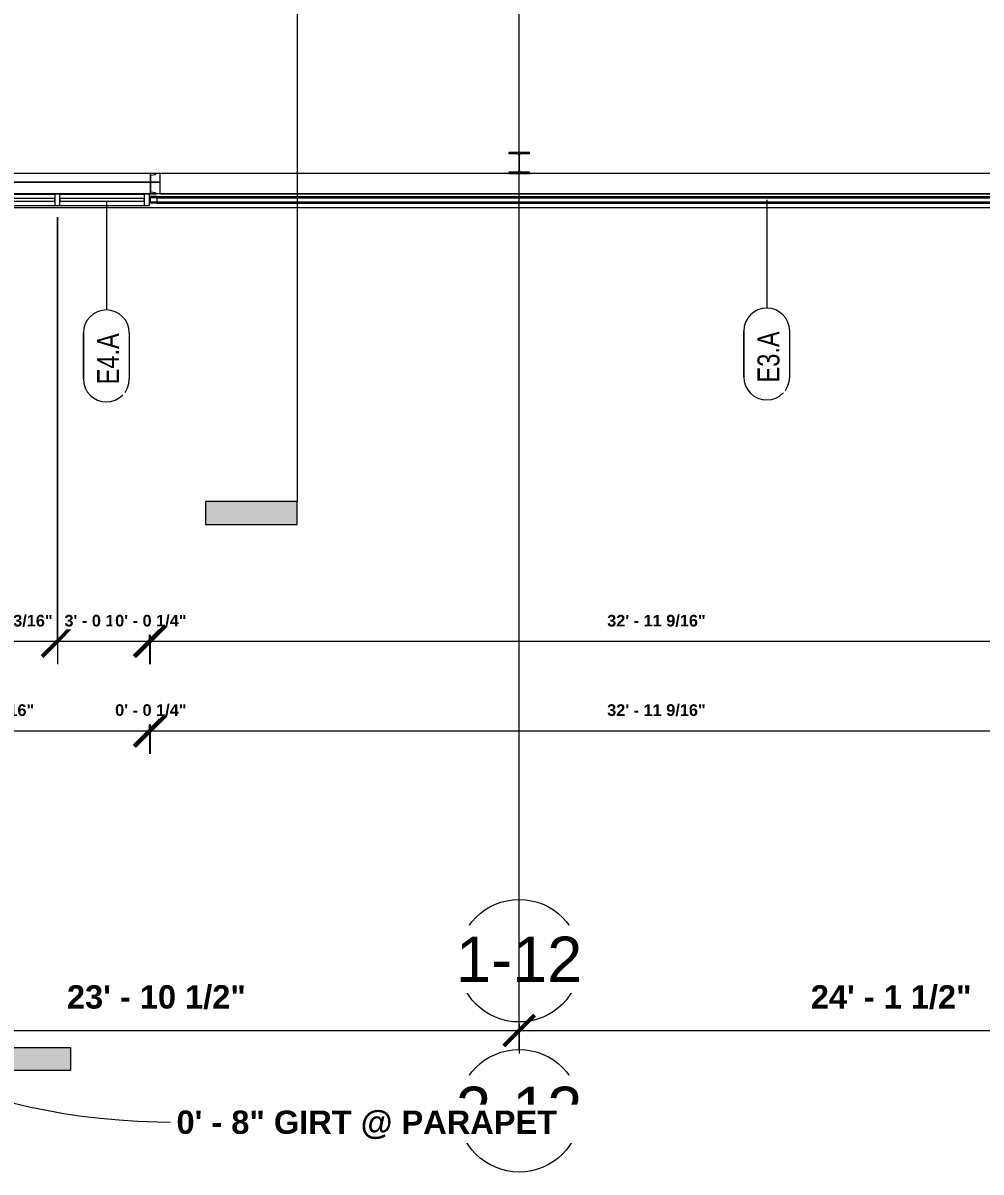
# Model space of a CAD drawing. Header units: inches. Extents: x 21568 to 24810, y -23559 to -20467.
# Drawn here: x 22891.5 to 23266.8, y -23178.6 to -22728.4 of the extents above; entities that cross this region are included whole.
import ezdxf

# ---------------------------------------------------------------- set-up
doc = ezdxf.new("R2010")
doc.units = ezdxf.units.IN
doc.header["$MEASUREMENT"] = 0
doc.linetypes.add('Grid Line 1_2_', pattern=[0.875, 0.5, -0.125, 0.125, -0.125])
for name, color, linetype, lineweight in [('A-ANNO-DIMS', 211, 'Continuous', 9), ('A-ANNO-DIMS-96', 211, 'Continuous', 9), ('A-FLOR', 192, 'Continuous', 20), ('A-GLAZ-CURT', 52, 'Continuous', 20), ('A-GLAZ-CWMG', 51, 'Continuous', 20), ('A-WALL', 113, 'Continuous', 20), ('A-WALL-IDEN', 211, 'Continuous', 9), ('C-TOPO', 7, 'Continuous', 20), ('G-ANNO-SYMB', 111, 'Continuous', 9), ('L-SITE-WALL', 31, 'Continuous', 20), ('S-BEAM', 12, 'Continuous', 20), ('S-COLS', 52, 'Continuous', 20), ('S-GRID', 1, 'Continuous', 9), ('S-GRID-IDEN', 1, 'Continuous', 9)]:
    doc.layers.add(name, color=color, linetype=linetype, lineweight=lineweight)
doc.styles.add('Arial', font='arial.ttf', dxfattribs={"height": 17.703593})
doc.styles.add('Arial_B', font='arialbd.ttf', dxfattribs={"height": 9.132806})
doc.styles.add('Arial_B_1', font='arialbd.ttf', dxfattribs={"height": 4.566403})
doc.styles.add('Century Gothic_1', font='GOTHIC.TTF', dxfattribs={"width": 0.8, "height": 8.622671})
doc.dimstyles.new('OD_Dimension_-_1_16__Tol_', dxfattribs={"dimscale": 12, "dimtxt": 9, "dimasz": 1, "dimexe": 0.75, "dimexo": 0.5, "dimgap": 0.5, "dimtad": 1, "dimdec": 4, "dimrnd": 0.0625, "dimzin": 1, "dimdsep": 46, "dimlunit": 4, "dimtxsty": 'Arial_B', "dimblk1": 'OBLIQUE', "dimblk2": 'OBLIQUE', "dimsah": 1, "dimcen": 0.09, "dimdle": 0.75, "dimazin": 0, "dimtfac": 1, "dimtdec": 4, "dimtix": 1, "dimtmove": 1, "dimatfit": 3, "dimfxl": 1, "dimtvp": 1, "dimtfill": 1, "dimfrac": 2, "dimtolj": 1, "dimtzin": 0, "dimlwd": 13, "dimlwe": 13, "dimarcsym": 2})
doc.dimstyles.new('OD_Dimension_-_1_16__Tol__1', dxfattribs={"dimscale": 12, "dimtxt": 9, "dimasz": 1, "dimexe": 0.75, "dimexo": 0.5, "dimgap": 0.5, "dimtad": 1, "dimdec": 4, "dimrnd": 0.0625, "dimzin": 1, "dimdsep": 46, "dimlunit": 4, "dimtxsty": 'Arial_B', "dimblk1": 'OBLIQUE', "dimblk2": 'OBLIQUE', "dimsah": 1, "dimcen": 0.09, "dimdle": 0.75, "dimazin": 0, "dimtfac": 1, "dimtdec": 4, "dimtix": 1, "dimtmove": 0, "dimatfit": 3, "dimfxl": 1, "dimtvp": 1, "dimtfill": 1, "dimfrac": 2, "dimtolj": 1, "dimtzin": 0, "dimlwd": 13, "dimlwe": 13, "dimarcsym": 2})
doc.dimstyles.new('OD_Dimension_2_1', dxfattribs={"dimscale": 12, "dimtxt": 4.5, "dimasz": 1, "dimexe": 0.75, "dimexo": 0.5, "dimgap": 0.375, "dimtad": 1, "dimdec": 4, "dimrnd": 0.0625, "dimzin": 1, "dimdsep": 46, "dimlunit": 4, "dimtxsty": 'Arial_B_1', "dimblk1": 'OBLIQUE', "dimblk2": 'OBLIQUE', "dimsah": 1, "dimcen": 0.09, "dimdle": 0.75, "dimazin": 0, "dimtfac": 1, "dimtdec": 4, "dimtix": 1, "dimtmove": 0, "dimatfit": 3, "dimfxl": 1, "dimtvp": 1, "dimtfill": 1, "dimfrac": 2, "dimtolj": 1, "dimtzin": 0, "dimlwd": 13, "dimlwe": 13, "dimarcsym": 2})
doc.dimstyles.new('OD_Dimension_2_2', dxfattribs={"dimscale": 12, "dimtxt": 4.5, "dimasz": 1, "dimexe": 0.75, "dimexo": 0.5, "dimgap": 0.375, "dimtad": 1, "dimdec": 4, "dimrnd": 0.0625, "dimzin": 1, "dimdsep": 46, "dimlunit": 4, "dimtxsty": 'Arial_B_1', "dimblk1": 'OBLIQUE', "dimblk2": 'OBLIQUE', "dimsah": 1, "dimcen": 0.09, "dimdle": 0.75, "dimazin": 0, "dimtfac": 1, "dimtdec": 4, "dimtix": 1, "dimtmove": 0, "dimatfit": 3, "dimfxl": 1, "dimtvp": 1, "dimtfill": 1, "dimfrac": 2, "dimtolj": 1, "dimtzin": 0, "dimlwd": 13, "dimlwe": 13, "dimarcsym": 2})
doc.dimstyles.new('OD_Dimension_2_3', dxfattribs={"dimscale": 12, "dimtxt": 4.5, "dimasz": 1, "dimexe": 0.75, "dimexo": 0.5, "dimgap": 0.375, "dimtad": 1, "dimdec": 4, "dimrnd": 0.0625, "dimzin": 1, "dimdsep": 46, "dimlunit": 4, "dimtxsty": 'Arial_B_1', "dimblk1": 'OBLIQUE', "dimblk2": 'OBLIQUE', "dimsah": 1, "dimcen": 0.09, "dimdle": 0.75, "dimazin": 0, "dimtfac": 1, "dimtdec": 4, "dimtix": 1, "dimtmove": 0, "dimatfit": 3, "dimfxl": 1, "dimtvp": 1, "dimtfill": 1, "dimfrac": 2, "dimtolj": 1, "dimtzin": 0, "dimlwd": 13, "dimlwe": 13, "dimarcsym": 2})

# ---------------------------------------------------------------- blocks, each defined once
blk = doc.blocks.new('Struct_Xcel_Sports Complex_rvt-1-Enlarged First Floor Plan _West_')
at = {"layer": 'A-FLOR', "color": 43, "lineweight": 13}
for p, q in [((22941.27, -22790.8), (22810.7, -22790.8)), ((22945.27, -22790.8), (22941.57, -22790.8))]:
    blk.add_line(p, q, dxfattribs=at)
at = {"layer": 'L-SITE-WALL', "color": 43, "lineweight": 13}
for p, q in [((22810.7, -22790.8), (22941.27, -22790.8)), ((22941.57, -22790.8), (22945.27, -22790.8)), ((22941.27, -22798.8), (22941.04, -22798.8)), ((22943.96, -22798.8), (22941.33, -22798.8))]:
    blk.add_line(p, q, dxfattribs=at)
blk = doc.blocks.new('W-Wide Flange-Column - B2_E-1389165-Enlarged First Floor Plan _West_')
at = {"layer": 'S-COLS', "lineweight": 9}
h = blk.add_hatch(dxfattribs=at)
h.set_pattern_fill('FP_1', color=8, style=0, pattern_type=2)
h.set_pattern_definition([(225, (23085.89, -22783.178), (9.503515, -9.503515), []), (225, (23085.89, -22797.578), (9.503515, -9.503515), [])])
h.paths.add_polyline_path([(4, 4.13), (-4, 4.13), (-4, 3.69), (-0.84, 3.69), (-0.35, 3.49), (-0.14, 3), (-0.14, -3), (-0.35, -3.49), (-0.84, -3.69), (-4, -3.69), (-4, -4.12), (4, -4.12), (4, -3.69), (0.84, -3.69), (0.35, -3.49), (0.14, -3), (0.14, 3), (0.35, 3.49), (0.84, 3.69), (4, 3.69)], flags=0)
at = {"layer": 'S-COLS', "color": 7}
for p, q in [((4, 4.13), (-4, 4.13)), ((-4, 4.13), (-4, 3.69)), ((-4, 3.69), (-0.84, 3.69)), ((-0.14, 3), (-0.14, -3)), ((0.14, -3), (0.14, 3)), ((0.84, 3.69), (4, 3.69)), ((4, 3.69), (4, 4.13)), ((-0.84, -3.69), (-4, -3.69)), ((-4, -3.69), (-4, -4.12)), ((-4, -4.12), (4, -4.12)), ((4, -3.69), (0.84, -3.69)), ((4, -4.12), (4, -3.69))]:
    blk.add_line(p, q, dxfattribs=at)
for centre, start, end in [((-0.84, 3), 0, 90), ((0.84, 3), 90, 180), ((-0.84, -3), 270, 0), ((0.84, -3), 180, 270)]:
    blk.add_arc(centre, 0.691, start, end, dxfattribs=at)
blk = doc.blocks.new('Rectangular Mullion - Profile_Polycarbonate_Lower-1767611-Enlarged First Floor Plan _West_')
at = {"layer": 'A-GLAZ-CWMG', "color": 43, "lineweight": 13}
for p, q in [((22944.02, -22796.41), (23334.08, -22796.41)), ((22944.02, -22798.91), (23334.08, -22798.91))]:
    blk.add_line(p, q, dxfattribs=at)
at = {"layer": 'A-GLAZ-CWMG', "color": 10, "lineweight": 13}
for p, q in [((22944.02, -22798.48), (22944.02, -22796.91)), ((22944.02, -22796.91), (23334.08, -22796.91)), ((22944.02, -22798.48), (23334.08, -22798.48))]:
    blk.add_line(p, q, dxfattribs=at)
blk = doc.blocks.new('Rectangular Mullion - Profile_Polycarbonate_Upper and left-1184084-Enlarged First Floor Plan _West_')
at = {"layer": 'A-GLAZ-CWMG', "color": 7}
for p, q in [((-2.75, 1.29), (0, 1.29)), ((-2.75, 0.79), (-2.75, 1.29)), ((-2.5, 0.79), (-2.75, 0.79)), ((-0.06, 1.22), (-2.69, 1.22)), ((-2.69, 1.22), (-2.69, 0.85)), ((-2.69, 0.85), (-2.5, 0.85)), ((-2.5, 0.85), (-2.5, 0.79)), ((-0.06, -1.15), (-0.06, 1.22)), ((0, 1.29), (0, -1.21)), ((-2.75, -1.21), (-2.75, -0.79)), ((-2.75, -0.79), (-2.5, -0.79)), ((0, -1.21), (-2.75, -1.21)), ((-2.5, -0.85), (-2.69, -0.85)), ((-2.69, -0.85), (-2.69, -1.15)), ((-2.69, -1.15), (-0.06, -1.15)), ((-2.5, -0.79), (-2.5, -0.85))]:
    blk.add_line(p, q, dxfattribs=at)
blk = doc.blocks.new('System Panel - INSULATED LOW-E GLAZING _SEE ELEVATIONS FOR U-FACTOR_ SHGC_ _ LT_-1142335-Enlarged First Floor Plan _West_')
at = {"layer": 'A-GLAZ-CURT', "color": 7}
for p, q in [((16.53125, -0.25), (-16.53125, -0.25)), ((-16.53125, -0.25), (-16.53125, -1.25)), ((-16.53125, -1.25), (16.53125, -1.25)), ((16.53125, -1.25), (16.53125, -0.25))]:
    blk.add_line(p, q, dxfattribs=at)
at = {"layer": 'A-GLAZ-CURT', "color": 10, "lineweight": 13}
for p, q in [((-16.53125, -1.25), (-16.53125, -0.25)), ((16.53125, -0.25), (-16.53125, -0.25)), ((-16.53125, -1.25), (16.53125, -1.25)), ((16.53125, -0.25), (16.53125, -1.25))]:
    blk.add_line(p, q, dxfattribs=at)
blk = doc.blocks.new('System Panel - INSULATED LOW-E GLAZING _SEE ELEVATIONS FOR U-FACTOR_ SHGC_ _ LT_-827433-Enlarged First Floor Plan _West_')
at = {"layer": 'A-GLAZ-CURT', "color": 7}
for p, q in [((17.09375, -0.25), (-17.09375, -0.25)), ((-17.09375, -0.25), (-17.09375, -1.25)), ((-17.09375, -1.25), (17.09375, -1.25)), ((17.09375, -1.25), (17.09375, -0.25))]:
    blk.add_line(p, q, dxfattribs=at)
at = {"layer": 'A-GLAZ-CURT', "color": 10, "lineweight": 13}
for p, q in [((-17.09375, -1.25), (-17.09375, -0.25)), ((17.09375, -0.25), (-17.09375, -0.25)), ((-17.09375, -1.25), (17.09375, -1.25)), ((17.09375, -0.25), (17.09375, -1.25))]:
    blk.add_line(p, q, dxfattribs=at)
blk = doc.blocks.new('Rectangular Mullion - Exterior 2_ x 4_5_-1135321-Enlarged First Floor Plan _West_')
at = {"layer": 'A-GLAZ-CWMG', "color": 43, "lineweight": 13}
for p, q in [((22278.7, -22795.43), (22311.77, -22795.43)), ((22278.7, -22799.93), (22311.77, -22799.93))]:
    blk.add_line(p, q, dxfattribs=at)
blk = doc.blocks.new('Rectangular Mullion - Exterior 2_ x 4_5_-1305167-Enlarged First Floor Plan _West_')
at = {"layer": 'A-GLAZ-CWMG', "color": 43, "lineweight": 13}
for p, q in [((22869.77, -22795.43), (22903.95, -22795.43)), ((22869.77, -22799.93), (22903.95, -22799.93))]:
    blk.add_line(p, q, dxfattribs=at)
blk = doc.blocks.new('Rectangular Mullion - Exterior 2_ x 4_5_-1142382-Enlarged First Floor Plan _West_')
at = {"layer": 'A-GLAZ-CWMG', "color": 7}
for p, q in [((0, 3), (-2, 3)), ((-2, 3), (-2, -1.5)), ((0, -1.5), (0, 3)), ((-2, -1.5), (0, -1.5))]:
    blk.add_line(p, q, dxfattribs=at)
blk = doc.blocks.new('Rectangular Mullion - Exterior 2_ x 4_5_-827464-Enlarged First Floor Plan _West_')
at = {"layer": 'A-GLAZ-CWMG', "color": 7}
for p, q in [((-1, 3), (1, 3)), ((-1, -1.5), (-1, 3)), ((1, 3), (1, -1.5)), ((1, -1.5), (-1, -1.5))]:
    blk.add_line(p, q, dxfattribs=at)
blk = doc.blocks.new('Girt_C - 8_D-1665748-Enlarged First Floor Plan _West_')
at = {"layer": 'S-BEAM', "color": 43, "lineweight": 13}
for p, q in [((23081.89, -22787.3), (22945.27, -22787.3)), ((22945.27, -22787.49), (22945.27, -22787.3)), ((22945.27, -22795.12), (22945.27, -22787.49)), ((23371.39, -22787.3), (23089.89, -22787.3)), ((22945.27, -22795.3), (22945.27, -22795.12)), ((22945.27, -22795.3), (23375.52, -22795.3))]:
    blk.add_line(p, q, dxfattribs=at)
blk = doc.blocks.new('Grid - Grid Head - Circle-14747-Enlarged First Floor Plan _West_')
at = {"layer": 'S-GRID-IDEN'}
blk.add_circle((0, 0), 0.25, dxfattribs=at)
blk = doc.blocks.new('Section - 3_32_ x 3_8_-18514-Enlarged First Floor Plan _West_')
at = {"layer": 'G-ANNO-SYMB'}
blk.add_hatch(color=256, dxfattribs=at).paths.add_polyline_path([(0, 0.375), (0, 0), (-0.09375, 0), (-0.09375, 0.375)], flags=0)
for p, q in [((0, 0.375), (-0.09375, 0.375)), ((-0.09375, 0.375), (-0.09375, 0)), ((0, 0), (0, 0.375)), ((-0.09375, 0), (0, 0))]:
    blk.add_line(p, q, dxfattribs=at)
blk = doc.blocks.new('DIMBLOCK16-Enlarged First Floor Plan _West_')
at = {"layer": 'A-ANNO-DIMS-96', "lineweight": 13}
for p, q in [((22799.39, -23007.15), (22799.39, -23091.26)), ((22799.39, -23082.26), (22799.39, -23007.15)), ((22807.39, -23055.15), (22807.39, -23091.26)), ((22807.39, -23082.26), (22807.39, -23055.15)), ((22799.39, -23082.26), (22816.39, -23082.26))]:
    blk.add_line(p, q, dxfattribs=at)
at = {"layer": 'A-ANNO-DIMS-96', "lineweight": 50}
for p, q in [((22799.39, -23082.26), (22805.39, -23076.26)), ((22807.39, -23082.26), (22813.39, -23076.26)), ((22799.39, -23082.26), (22793.39, -23088.26)), ((22807.39, -23082.26), (22801.39, -23088.26))]:
    blk.add_line(p, q, dxfattribs=at)
at = {"layer": 'A-ANNO-DIMS-96', "lineweight": 13}
blk.add_ellipse((22951.63, -23082.26), major_axis=(148.24, 0), ratio=0.518273, start_param=3.141593, end_param=4.712389, dxfattribs=at)
at = {"layer": 'A-ANNO-DIMS-96', "color": 0, "lineweight": 13, "insert": (22951.63, -23154.53), "char_height": 9.1328, "width": 172.4571, "attachment_point": 1, "line_spacing_factor": 0.938532, "style": 'Arial_B', "bg_fill": 3, "box_fill_scale": 1.25, "bg_fill_color": 0, "bg_fill_transparency": 0}
blk.add_mtext('0\' - 8" GIRT @ PARAPET', dxfattribs=at)
blk = doc.blocks.new('_Oblique')
at = {"color": 0, "linetype": 'ByBlock', "lineweight": -2}
blk.add_line((-0.5, -0.5), (0.5, 0.5), dxfattribs=at)
blk = doc.blocks.new('DIMBLOCK17-Enlarged First Floor Plan _West_')
at = {"layer": 'A-ANNO-DIMS-96', "lineweight": 13}
for p, q in [((22799.39, -23088.62), (22799.39, -23132.14)), ((22799.39, -23123.14), (22799.39, -23088.62)), ((22790.39, -23123.14), (23085.89, -23123.14)), ((23085.89, -23120.65), (23085.89, -23132.14)), ((23085.89, -23123.14), (23085.89, -23120.65))]:
    blk.add_line(p, q, dxfattribs=at)
at = {"layer": 'A-ANNO-DIMS-96', "lineweight": 50}
for p, q in [((22799.39, -23123.14), (22805.39, -23117.14)), ((23085.89, -23123.14), (23091.89, -23117.14)), ((22799.39, -23123.14), (22793.39, -23129.14)), ((23085.89, -23123.14), (23079.89, -23129.14))]:
    blk.add_line(p, q, dxfattribs=at)
at = {"layer": 'A-ANNO-DIMS-96', "color": 0, "lineweight": 13, "insert": (22908.71, -23105.43), "char_height": 9.1328, "width": 81.4286, "attachment_point": 1, "line_spacing_factor": 0.938532, "style": 'Arial_B', "bg_fill": 3, "box_fill_scale": 1.25, "bg_fill_color": 0, "bg_fill_transparency": 0}
blk.add_mtext('23\' - 10 1/2"', dxfattribs=at)
blk = doc.blocks.new('DIMBLOCK18-Enlarged First Floor Plan _West_')
at = {"layer": 'A-ANNO-DIMS-96', "lineweight": 50}
for p, q in [((23085.89, -23123.14), (23091.89, -23117.14)), ((23375.39, -23123.14), (23381.39, -23117.14)), ((23085.89, -23123.14), (23079.89, -23129.14)), ((23375.39, -23123.14), (23369.39, -23129.14))]:
    blk.add_line(p, q, dxfattribs=at)
at = {"layer": 'A-ANNO-DIMS-96', "lineweight": 13}
for p, q in [((23085.89, -23120.65), (23085.89, -23132.14)), ((23085.89, -23123.14), (23085.89, -23120.65)), ((23085.89, -23123.14), (23375.39, -23123.14)), ((23375.39, -23120.65), (23375.39, -23132.14)), ((23375.39, -23123.14), (23375.39, -23120.65))]:
    blk.add_line(p, q, dxfattribs=at)
at = {"layer": 'A-ANNO-DIMS-96', "color": 0, "lineweight": 13, "insert": (23200.14, -23105.43), "char_height": 9.1328, "width": 73.2, "attachment_point": 1, "line_spacing_factor": 0.938532, "style": 'Arial_B', "bg_fill": 3, "box_fill_scale": 1.25, "bg_fill_color": 0, "bg_fill_transparency": 0}
blk.add_mtext('24\' - 1 1/2"', dxfattribs=at)
blk = doc.blocks.new('Wall Tag - 1_4_-1369832-Enlarged First Floor Plan _West_')
at = {"layer": 'A-WALL-IDEN', "color": 153}
for p, q in [((-0.0822, 0.0968), (0.1053, 0.0968)), ((0.1053, 0.0968), (-0.0822, 0.0968)), ((-0.0822, -0.0907), (0.1053, -0.0907)), ((-0.0822, -0.0907), (0.1053, -0.0907))]:
    blk.add_line(p, q, dxfattribs=at)
for centre, start, end in [((-0.0822, 0.0031), 90, 270), ((-0.0822, 0.0031), 90, 270), ((0.1053, 0.0031), 270, 90), ((0.1053, 0.0031), 270, 90)]:
    blk.add_arc(centre, 0.0937, start, end, dxfattribs=at)
blk = doc.blocks.new('DIMBLOCK123-Enlarged First Floor Plan _West_')
at = {"layer": 'A-ANNO-DIMS-96', "lineweight": 13}
for p, q in [((22868.77, -22804.43), (22868.77, -22979.65)), ((22868.77, -22970.65), (22868.77, -22804.43)), ((22904.95, -22804.43), (22904.95, -22979.65)), ((22904.95, -22970.65), (22904.95, -22804.43)), ((22868.77, -22970.65), (22904.95, -22970.65))]:
    blk.add_line(p, q, dxfattribs=at)
at = {"layer": 'A-ANNO-DIMS-96', "lineweight": 50}
for p, q in [((22868.77, -22970.65), (22874.77, -22964.65)), ((22904.95, -22970.65), (22910.95, -22964.65)), ((22868.77, -22970.65), (22862.77, -22976.65)), ((22904.95, -22970.65), (22898.95, -22976.65))]:
    blk.add_line(p, q, dxfattribs=at)
at = {"layer": 'A-ANNO-DIMS-96', "color": 0, "lineweight": 13, "insert": (22871.61, -22960.29), "char_height": 4.5664, "width": 36.6, "attachment_point": 1, "line_spacing_factor": 0.938532, "style": 'Arial_B_1', "bg_fill": 3, "box_fill_scale": 1.25, "bg_fill_color": 0, "bg_fill_transparency": 0}
blk.add_mtext('3\' - 0 3/16"', dxfattribs=at)
blk = doc.blocks.new('DIMBLOCK124-Enlarged First Floor Plan _West_')
at = {"layer": 'A-ANNO-DIMS-96', "lineweight": 13}
for p, q in [((22904.95, -22804.43), (22904.95, -22979.65)), ((22904.95, -22970.65), (22904.95, -22804.43)), ((22904.95, -22970.65), (22941.02, -22970.65)), ((22941.02, -22968.16), (22941.02, -22979.65)), ((22941.02, -22970.65), (22941.02, -22968.16))]:
    blk.add_line(p, q, dxfattribs=at)
at = {"layer": 'A-ANNO-DIMS-96', "lineweight": 50}
for p, q in [((22904.95, -22970.65), (22910.95, -22964.65)), ((22941.02, -22970.65), (22947.02, -22964.65)), ((22904.95, -22970.65), (22898.95, -22976.65)), ((22941.02, -22970.65), (22935.02, -22976.65))]:
    blk.add_line(p, q, dxfattribs=at)
at = {"layer": 'A-ANNO-DIMS-96', "color": 0, "lineweight": 13, "insert": (22907.73, -22960.29), "char_height": 4.5664, "width": 36.6, "attachment_point": 1, "line_spacing_factor": 0.938532, "style": 'Arial_B_1', "bg_fill": 3, "box_fill_scale": 1.25, "bg_fill_color": 0, "bg_fill_transparency": 0}
blk.add_mtext('3\' - 0 1/16"', dxfattribs=at)
blk = doc.blocks.new('DIMBLOCK125-Enlarged First Floor Plan _West_')
at = {"layer": 'A-ANNO-DIMS-96', "lineweight": 50}
for p, q in [((22941.02, -22970.65), (22947.02, -22964.65)), ((22941.27, -22970.65), (22947.27, -22964.65)), ((22941.02, -22970.65), (22935.02, -22976.65)), ((22941.27, -22970.65), (22935.27, -22976.65))]:
    blk.add_line(p, q, dxfattribs=at)
at = {"layer": 'A-ANNO-DIMS-96', "lineweight": 13}
for p, q in [((22941.02, -22968.16), (22941.02, -22979.65)), ((22941.02, -22970.65), (22941.02, -22968.16)), ((22941.02, -22970.65), (22941.27, -22970.65)), ((22941.27, -22968.16), (22941.27, -22979.65)), ((22941.27, -22970.65), (22941.27, -22968.16))]:
    blk.add_line(p, q, dxfattribs=at)
at = {"layer": 'A-ANNO-DIMS-96', "color": 0, "lineweight": 13, "insert": (22927.6, -22960.29), "char_height": 4.5664, "width": 32.4857, "attachment_point": 1, "line_spacing_factor": 0.938532, "style": 'Arial_B_1', "bg_fill": 3, "box_fill_scale": 1.25, "bg_fill_color": 0, "bg_fill_transparency": 0}
blk.add_mtext('0\' - 0 1/4"', dxfattribs=at)
blk = doc.blocks.new('DIMBLOCK126-Enlarged First Floor Plan _West_')
at = {"layer": 'A-ANNO-DIMS-96', "lineweight": 50}
for p, q in [((22941.27, -22970.65), (22947.27, -22964.65)), ((23336.83, -22970.65), (23342.83, -22964.65)), ((22941.27, -22970.65), (22935.27, -22976.65)), ((23336.83, -22970.65), (23330.83, -22976.65))]:
    blk.add_line(p, q, dxfattribs=at)
at = {"layer": 'A-ANNO-DIMS-96', "lineweight": 13}
for p, q in [((22941.27, -22968.16), (22941.27, -22979.65)), ((22941.27, -22970.65), (22941.27, -22968.16)), ((22941.27, -22970.65), (23336.83, -22970.65)), ((23336.83, -22968.16), (23336.83, -22979.65)), ((23336.83, -22970.65), (23336.83, -22968.16))]:
    blk.add_line(p, q, dxfattribs=at)
at = {"layer": 'A-ANNO-DIMS-96', "color": 0, "lineweight": 13, "insert": (23120.37, -22960.29), "char_height": 4.5664, "width": 44.8286, "attachment_point": 1, "line_spacing_factor": 0.938532, "style": 'Arial_B_1', "bg_fill": 3, "box_fill_scale": 1.25, "bg_fill_color": 0, "bg_fill_transparency": 0}
blk.add_mtext('32\' - 11 9/16"', dxfattribs=at)
blk = doc.blocks.new('DIMBLOCK262-Enlarged First Floor Plan _West_')
at = {"layer": 'A-ANNO-DIMS-96', "lineweight": 50}
for p, q in [((22810.95, -23005.69), (22816.95, -22999.69)), ((22941.02, -23005.69), (22947.02, -22999.69)), ((22810.95, -23005.69), (22804.95, -23011.69)), ((22941.02, -23005.69), (22935.02, -23011.69))]:
    blk.add_line(p, q, dxfattribs=at)
at = {"layer": 'A-ANNO-DIMS-96', "lineweight": 13}
for p, q in [((22810.95, -23003.2), (22810.95, -23014.69)), ((22810.95, -23005.69), (22810.95, -23003.2)), ((22941.02, -23003.2), (22941.02, -23014.69)), ((22941.02, -23005.69), (22941.02, -23003.2)), ((22810.95, -23005.69), (22941.02, -23005.69))]:
    blk.add_line(p, q, dxfattribs=at)
at = {"layer": 'A-ANNO-DIMS-96', "color": 0, "lineweight": 13, "insert": (22857.31, -22995.33), "char_height": 4.5664, "width": 44.8286, "attachment_point": 1, "line_spacing_factor": 0.938532, "style": 'Arial_B_1', "bg_fill": 3, "box_fill_scale": 1.25, "bg_fill_color": 0, "bg_fill_transparency": 0}
blk.add_mtext('10\' - 10 1/16"', dxfattribs=at)
blk = doc.blocks.new('DIMBLOCK263-Enlarged First Floor Plan _West_')
at = {"layer": 'A-ANNO-DIMS-96', "lineweight": 50}
for p, q in [((22941.02, -23005.69), (22947.02, -22999.69)), ((22941.27, -23005.69), (22947.27, -22999.69)), ((22941.02, -23005.69), (22935.02, -23011.69)), ((22941.27, -23005.69), (22935.27, -23011.69))]:
    blk.add_line(p, q, dxfattribs=at)
at = {"layer": 'A-ANNO-DIMS-96', "lineweight": 13}
for p, q in [((22941.02, -23003.2), (22941.02, -23014.69)), ((22941.02, -23005.69), (22941.02, -23003.2)), ((22941.27, -23003.2), (22941.27, -23014.69)), ((22941.27, -23005.69), (22941.27, -23003.2)), ((22941.02, -23005.69), (22941.27, -23005.69))]:
    blk.add_line(p, q, dxfattribs=at)
at = {"layer": 'A-ANNO-DIMS-96', "color": 0, "lineweight": 13, "insert": (22927.6, -22995.33), "char_height": 4.5664, "width": 32.4857, "attachment_point": 1, "line_spacing_factor": 0.938532, "style": 'Arial_B_1', "bg_fill": 3, "box_fill_scale": 1.25, "bg_fill_color": 0, "bg_fill_transparency": 0}
blk.add_mtext('0\' - 0 1/4"', dxfattribs=at)
blk = doc.blocks.new('DIMBLOCK264-Enlarged First Floor Plan _West_')
at = {"layer": 'A-ANNO-DIMS-96', "lineweight": 50}
for p, q in [((22941.27, -23005.69), (22947.27, -22999.69)), ((23336.83, -23005.69), (23342.83, -22999.69)), ((22941.27, -23005.69), (22935.27, -23011.69)), ((23336.83, -23005.69), (23330.83, -23011.69))]:
    blk.add_line(p, q, dxfattribs=at)
at = {"layer": 'A-ANNO-DIMS-96', "lineweight": 13}
for p, q in [((22941.27, -23003.2), (22941.27, -23014.69)), ((22941.27, -23005.69), (22941.27, -23003.2)), ((23336.83, -23003.2), (23336.83, -23014.69)), ((23336.83, -23005.69), (23336.83, -23003.2)), ((22941.27, -23005.69), (23336.83, -23005.69))]:
    blk.add_line(p, q, dxfattribs=at)
at = {"layer": 'A-ANNO-DIMS-96', "color": 0, "lineweight": 13, "insert": (23120.37, -22995.33), "char_height": 4.5664, "width": 44.8286, "attachment_point": 1, "line_spacing_factor": 0.938532, "style": 'Arial_B_1', "bg_fill": 3, "box_fill_scale": 1.25, "bg_fill_color": 0, "bg_fill_transparency": 0}
blk.add_mtext('32\' - 11 9/16"', dxfattribs=at)

msp = doc.modelspace()

# ---------------------------------------------------------------- hatches: boundary and pattern name
at = {"layer": 'S-COLS', "lineweight": 9}
h = msp.add_hatch(dxfattribs=at)
h.set_pattern_fill('FP_6', color=8, style=0, pattern_type=2)
h.set_pattern_definition([(45, (0, 0), (-9.503515, 9.503515), []), (45, (0, 14.4), (-9.503515, 9.503515), [])])
h.paths.add_polyline_path([(22943.60523, -22795.30281), (22943.491, -22795.02704), (22943.21523, -22794.91281), (22941.56823, -22794.65195), (22941.56823, -22787.95367), (22943.21523, -22787.69281), (22943.491, -22787.57858), (22943.60523, -22787.30281), (22941.26523, -22787.30281), (22941.26523, -22795.30281)], flags=0)

# ---------------------------------------------------------------- linework, layer by layer
at = {"layer": 'A-WALL', "color": 7}
for p, q in [((23336.76523, -22796.90554), (22941.32773, -22796.90554)), ((22941.32773, -22796.90554), (22941.32773, -22798.48034)), ((22941.32773, -22798.48034), (23336.76523, -22798.48034))]:
    msp.add_line(p, q, dxfattribs=at)
at = {"layer": 'A-WALL-IDEN', "color": 153}
for p, q in [((22924.15777, -22798.42781), (22924.15777, -22840.82313)), ((23182.88785, -22797.69294), (23182.88785, -22840.08826))]:
    msp.add_line(p, q, dxfattribs=at)
at = {"layer": 'C-TOPO', "color": 43, "lineweight": 13}
for p, q in [((22941.26523, -22790.80225), (22810.70273, -22790.80225)), ((22945.26523, -22790.80225), (22941.56823, -22790.80225))]:
    msp.add_line(p, q, dxfattribs=at)
at = {"layer": 'G-ANNO-SYMB'}
msp.add_line((22998.96338, -21010.08493), (22998.96338, -22915.84748), dxfattribs=at)
at = {"layer": 'L-SITE-WALL', "color": 43, "lineweight": 13}
for p, q in [((24312.22509, -22800.80281), (22775.01523, -22800.80281)), ((22941.04209, -22798.80281), (22941.26786, -22798.80281)), ((22941.32773, -22798.80281), (22943.95966, -22798.80281))]:
    msp.add_line(p, q, dxfattribs=at)
at = {"layer": 'S-COLS', "color": 7}
for p, q in [((22943.60523, -22787.30281), (22941.26523, -22787.30281)), ((22941.26523, -22787.30281), (22941.26523, -22795.30281)), ((22941.56823, -22787.95367), (22943.21523, -22787.69281)), ((22941.56823, -22794.65195), (22941.56823, -22787.95367)), ((22941.26523, -22795.30281), (22943.60523, -22795.30281)), ((22943.21523, -22794.91281), (22941.56823, -22794.65195))]:
    msp.add_line(p, q, dxfattribs=at)
for centre, start, end in [((22943.21523, -22787.30281), 270, 0), ((22943.21523, -22795.30281), 0, 90)]:
    msp.add_arc(centre, 0.39, start, end, dxfattribs=at)
at = {"layer": 'S-GRID', "linetype": 'Grid Line 1_2_'}
for p, q in [((23085.89023, -23071.83025), (23085.89023, -20713.12653)), ((24479.10753, -22787.30281), (21657.56096, -22787.30281)), ((24588.97484, -22787.30281), (21790.20666, -22787.30281)), ((24431.10753, -22795.30281), (21705.56096, -22795.30281)), ((24540.97484, -22795.30281), (21852.86259, -22795.30281))]:
    msp.add_line(p, q, dxfattribs=at)

# ---------------------------------------------------------------- block references
at = {"layer": 'A-GLAZ-CURT', "color": 10, "lineweight": 13, "rotation": 180}
for name, p in [('System Panel - INSULATED LOW-E GLAZING _SEE ELEVATIONS FOR U-FACTOR_ SHGC_ _ LT_-827433-Enlarged First Floor Plan _West_', (22886.85898, -22798.42781)), ('System Panel - INSULATED LOW-E GLAZING _SEE ELEVATIONS FOR U-FACTOR_ SHGC_ _ LT_-1142335-Enlarged First Floor Plan _West_', (22922.48398, -22798.42781))]:
    msp.add_blockref(name, p, dxfattribs=at)
at = {"layer": 'A-GLAZ-CWMG', "color": 43, "lineweight": 13}
for name, p in [('Rectangular Mullion - Exterior 2_ x 4_5_-1305167-Enlarged First Floor Plan _West_', (0, 0)), ('Rectangular Mullion - Exterior 2_ x 4_5_-1135321-Enlarged First Floor Plan _West_', (627.25, 0)), ('Rectangular Mullion - Exterior 2_ x 4_5_-1142382-Enlarged First Floor Plan _West_', (22941.01523, -22798.42781)), ('Rectangular Mullion - Profile_Polycarbonate_Lower-1767611-Enlarged First Floor Plan _West_', (0, 0))]:
    msp.add_blockref(name, p, dxfattribs=at)
at = {"layer": 'A-GLAZ-CWMG', "color": 43, "lineweight": 13, "extrusion": (0, 0, -1)}
for name, p in [('Rectangular Mullion - Exterior 2_ x 4_5_-827464-Enlarged First Floor Plan _West_', (-22904.95273, -22798.42781)), ('Rectangular Mullion - Profile_Polycarbonate_Upper and left-1184084-Enlarged First Floor Plan _West_', (-22941.26523, -22797.69294))]:
    msp.add_blockref(name, p, dxfattribs=at)
at = {"layer": 'A-WALL-IDEN', "color": 153, "xscale": 95.99999999999994, "yscale": 95.99999999999994, "zscale": 95.99999999999994, "rotation": 89.99999999999991}
for p in [(22924.45148, -22859.92781), (23183.18156, -22859.19294)]:
    msp.add_blockref('Wall Tag - 1_4_-1369832-Enlarged First Floor Plan _West_', p, dxfattribs=at)
at = {"layer": 'G-ANNO-SYMB', "xscale": 95.99999999999994, "yscale": 95.99999999999994, "zscale": 95.99999999999994, "rotation": 89.99999999999947}
msp.add_blockref('Section - 3_32_ x 3_8_-18514-Enlarged First Floor Plan _West_', (22998.96338, -22915.84748), dxfattribs=at)
at = {"layer": 'G-ANNO-SYMB', "extrusion": (0, 0, -1), "xscale": 95.99999999999994, "yscale": 95.99999999999994, "zscale": 95.99999999999994, "rotation": 90.00000000000053}
msp.add_blockref('Section - 3_32_ x 3_8_-18514-Enlarged First Floor Plan _West_', (-22874.1556, -23129.8711), dxfattribs=at)
at = {"layer": 'S-BEAM', "color": 43, "lineweight": 13}
msp.add_blockref('Girt_C - 8_D-1665748-Enlarged First Floor Plan _West_', (0, 0), dxfattribs=at)
at = {"layer": 'S-COLS', "color": 43, "lineweight": 13, "rotation": 180}
msp.add_blockref('W-Wide Flange-Column - B2_E-1389165-Enlarged First Floor Plan _West_', (23085.89023, -22783.17781), dxfattribs=at)
at = {"layer": 'S-GRID-IDEN', "xscale": 95.99999999999994, "yscale": 95.99999999999994, "zscale": 95.99999999999994}
for p in [(23085.89023, -23095.83025), (23085.89023, -23154.6211)]:
    msp.add_blockref('Grid - Grid Head - Circle-14747-Enlarged First Floor Plan _West_', p, dxfattribs=at)

# ---------------------------------------------------------------- next in the draw order: texts
at = {"layer": 'A-WALL-IDEN', "char_height": 8.622671, "width": 23.76, "attachment_point": 2, "rotation": 90, "line_spacing_factor": 0.984117, "style": 'Century Gothic_1', "bg_fill": 3, "box_fill_scale": 1.25, "bg_fill_color": 0, "bg_fill_transparency": 0}
for s, insert in [('E3.A', (23179.24723, -22859.2218)), ('E4.A', (22920.51714, -22859.95667))]:
    msp.add_mtext(s, dxfattribs=dict(at, insert=insert))
at = {"layer": 'S-GRID-IDEN', "char_height": 17.703593, "width": 58.968, "attachment_point": 2, "line_spacing_factor": 0.938532, "style": 'Arial', "bg_fill": 3, "box_fill_scale": 1.25, "bg_fill_color": 0, "bg_fill_transparency": 0}
for s, insert in [('1-12', (23085.88561, -23086.39338)), ('2-12', (23085.88561, -23145.18424))]:
    msp.add_mtext(s, dxfattribs=dict(at, insert=insert))

# ---------------------------------------------------------------- next in the draw order: dimensions: what is measured, and where the dimension line sits
at = {"layer": 'A-ANNO-DIMS', "lineweight": 13}
dim = msp.add_linear_dim(base=(22904.95273, -22970.64582), p1=(22868.76523, -22798.42781), p2=(22904.95273, -22798.42781), dimstyle='OD_Dimension_2_1', override={"dimpost": '<>', "dimfxl": 36.1875}, dxfattribs=at)
dim.commit()
dim.dimension.update_dxf_attribs({"geometry": 'DIMBLOCK123-Enlarged First Floor Plan _West_', "text_midpoint": (22886.85898, -22963.78474)})

# ---------------------------------------------------------------- next in the draw order: linework, layer by layer
at = {"layer": 'S-GRID', "linetype": 'Grid Line 1_2_'}
msp.add_line((23085.89023, -23130.6211), (23085.89023, -20902.42781), dxfattribs=at)

# ---------------------------------------------------------------- next in the draw order: dimensions: what is measured, and where the dimension line sits
at = {"layer": 'A-ANNO-DIMS', "lineweight": 13}
dim = msp.add_linear_dim(base=(22941.01523, -22970.64582), p1=(22904.95273, -22798.42781), p2=(22941.01523, -22962.16053), dimstyle='OD_Dimension_2_2', override={"dimpost": '<>', "dimfxl": 167.657116}, dxfattribs=at)
dim.commit()
dim.dimension.update_dxf_attribs({"geometry": 'DIMBLOCK124-Enlarged First Floor Plan _West_', "text_midpoint": (22922.98398, -22963.78474)})

# ---------------------------------------------------------------- next in the draw order: block references
at = {"lineweight": 5}
msp.add_blockref('Struct_Xcel_Sports Complex_rvt-1-Enlarged First Floor Plan _West_', (0, 0), dxfattribs=at)

# ---------------------------------------------------------------- next in the draw order: dimensions: what is measured, and where the dimension line sits
at = {"layer": 'A-ANNO-DIMS', "lineweight": 13}
dim = msp.add_linear_dim(base=(22941.26523, -22970.64582), p1=(22941.01523, -22962.16053), p2=(22941.26523, -22962.16053), dimstyle='OD_Dimension_2_3', override={"dimpost": '<>', "dimfxl": 0.25}, dxfattribs=at)
dim.commit()
dim.dimension.update_dxf_attribs({"geometry": 'DIMBLOCK125-Enlarged First Floor Plan _West_', "text_midpoint": (22941.14023, -22963.78474)})
dim = msp.add_linear_dim(base=(22807.39023, -23082.26405), p1=(22799.39023, -23001.14903), p2=(22807.39023, -23049.14903), dimstyle='OD_Dimension_-_1_16__Tol_', override={"dimpost": '<>GIRT @ PARAPET', "dimfxl": 48.6621}, dxfattribs=at)
dim.commit()
dim.dimension.update_dxf_attribs({"geometry": 'DIMBLOCK16-Enlarged First Floor Plan _West_', "text_midpoint": (23037.85806, -23160.61962), "dimtype": 160})

# ---------------------------------------------------------------- next in the draw order: dimensions: what is measured, and where the dimension line sits
for base, p1, p2, dimstyle, override, picture, middle in [((23336.82773, -22970.64582), (22941.26523, -22962.16053), (23336.82773, -22962.16053), 'OD_Dimension_2_3', {"dimpost": '<>', "dimfxl": 395.5625}, 'DIMBLOCK126-Enlarged First Floor Plan _West_', (23139.04648, -22963.78318)), ((22941.01523, -23005.68557), (22810.95273, -22997.20029), (22941.01523, -22997.20029), 'OD_Dimension_2_3', {"dimpost": '<>', "dimfxl": 130.0625}, 'DIMBLOCK262-Enlarged First Floor Plan _West_', (22875.98398, -22998.8245)), ((23085.89023, -23123.13626), (22799.39023, -23082.6211), (23085.89023, -23114.65098), 'OD_Dimension_-_1_16__Tol__1', {"dimpost": '<>', "dimfxl": 288.284864}, 'DIMBLOCK17-Enlarged First Floor Plan _West_', (22942.64023, -23112.41411))]:
    dim = msp.add_linear_dim(base=base, p1=p1, p2=p2, dimstyle=dimstyle, override=override, dxfattribs=at)
    dim.commit()
    dim.dimension.update_dxf_attribs({"geometry": picture, "text_midpoint": middle})

# ---------------------------------------------------------------- next in the draw order: dimensions: what is measured, and where the dimension line sits
for base, p1, p2, dimstyle, override, picture, middle in [((22941.26523, -23005.68557), (22941.01523, -22997.20029), (22941.26523, -22997.20029), 'OD_Dimension_2_3', {"dimpost": '<>', "dimfxl": 0.25}, 'DIMBLOCK263-Enlarged First Floor Plan _West_', (22941.14023, -22998.8245)), ((23375.39023, -23123.13626), (23085.89023, -23114.65098), (23375.39023, -23114.65098), 'OD_Dimension_-_1_16__Tol__1', {"dimpost": '<>', "dimfxl": 289.5}, 'DIMBLOCK18-Enlarged First Floor Plan _West_', (23230.64023, -23112.41411))]:
    dim = msp.add_linear_dim(base=base, p1=p1, p2=p2, dimstyle=dimstyle, override=override, dxfattribs=at)
    dim.commit()
    dim.dimension.update_dxf_attribs({"geometry": picture, "text_midpoint": middle})

# ---------------------------------------------------------------- next in the draw order: dimensions: what is measured, and where the dimension line sits
dim = msp.add_linear_dim(base=(23336.82773, -23005.68557), p1=(22941.26523, -22997.20029), p2=(23336.82773, -22997.20029), dimstyle='OD_Dimension_2_3', override={"dimpost": '<>', "dimfxl": 395.5625}, dxfattribs=at)
dim.commit()
dim.dimension.update_dxf_attribs({"geometry": 'DIMBLOCK264-Enlarged First Floor Plan _West_', "text_midpoint": (23139.04648, -22998.82294)})

doc.saveas('drawing.dxf')
